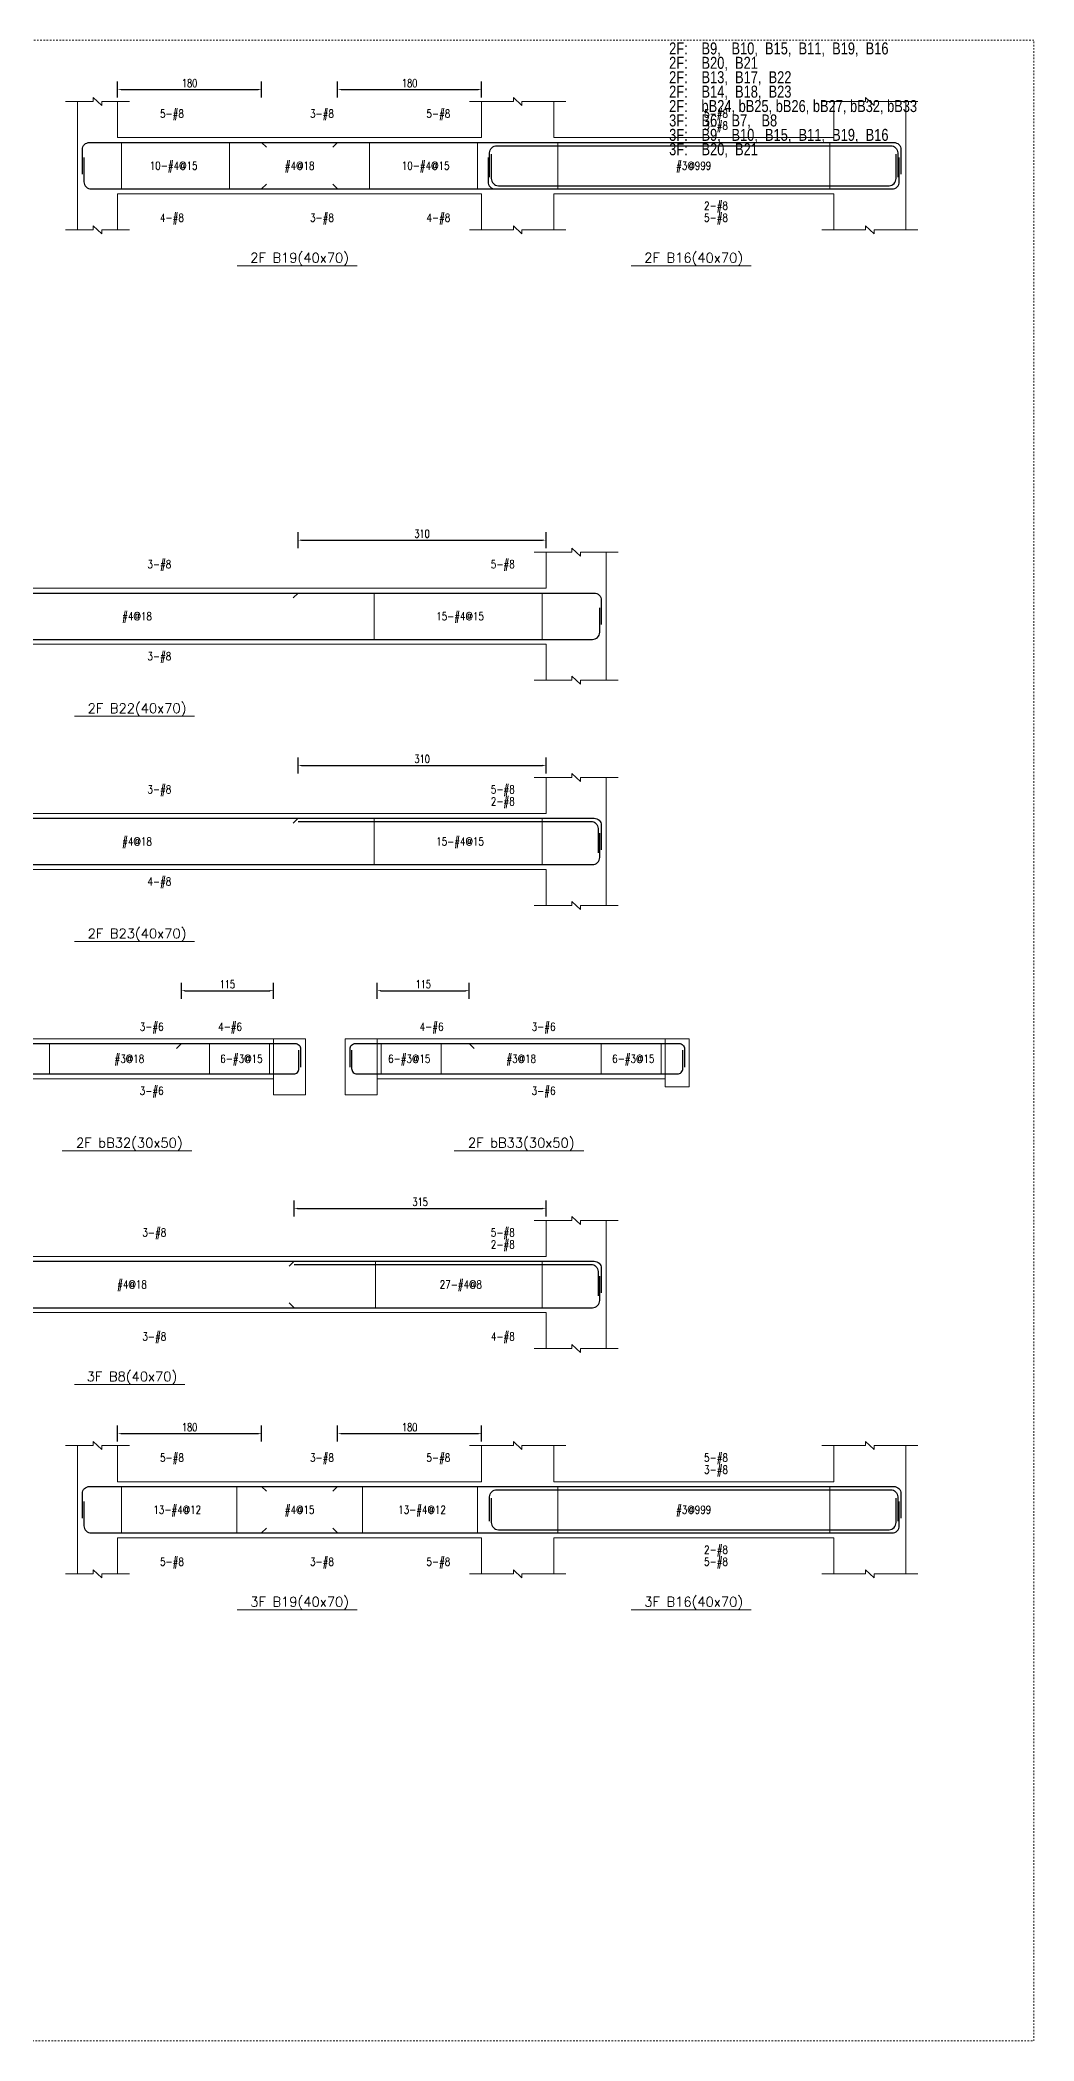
# Model space of a CAD drawing. Header units: millimetres. Extents: x 50 to 17750, y -6050 to -1000.
# Drawn here: x 5858 to 7100, y -3500 to -1000 of the extents above; entities that cross this region are included whole.
import ezdxf
from ezdxf.enums import TextEntityAlignment as Align

# ---------------------------------------------------------------- set-up
doc = ezdxf.new("R2010")
doc.units = ezdxf.units.MM
doc.linetypes.add('DOT', pattern=[4, 2, -2])
for name, color, linetype in [('主筋文字', 3, 'Continuous'), ('主筋文字引線', 3, 'Continuous'), ('主筋線', 1, 'Continuous'), ('剪力筋文字', 3, 'Continuous'), ('剪力筋文字引線', 3, 'Continuous'), ('剪力筋線', 3, 'Continuous'), ('圖框', 132, 'DOT'), ('尺寸標註-字串', 4, 'Continuous'), ('摘要資訊', 1, 'Continuous'), ('梁柱截斷記號', 3, 'Continuous'), ('梁跨名稱', 3, 'Continuous'), ('梁跨名稱底線', 3, 'Continuous'), ('邊界線', 3, 'Continuous'), ('邊界線-梁支撐外線', 3, 'Continuous')]:
    doc.layers.add(name, color=color, linetype=linetype)
doc.styles.add('note', font='romans', dxfattribs={"width": 0.75, "height": 10})
doc.styles.add('OAP_ROMANS', font='OAP_ROMANS.shx', dxfattribs={"height": 0.2, "bigfont": 'chineset.shx'})
doc.styles.add('romanc', font='romanc.shx', dxfattribs={"height": 0.2, "bigfont": 'chineset.shx'})
doc.styles.add('romans', font='romans.shx', dxfattribs={"height": 0.2, "bigfont": 'chineset.shx'})
doc.dimstyles.new('BeamRebarDim', dxfattribs={"dimtxt": 12, "dimasz": 4.5, "dimexe": 10, "dimexo": 1, "dimgap": 3, "dimtad": 1, "dimdec": 0, "dimdsep": 46, "dimtxsty": 'note', "dimcen": 2.5, "dimclrd": 256, "dimclre": 256, "dimclrt": 256, "dimadec": 0, "dimazin": 0, "dimtfac": 1, "dimtmove": 0, "dimatfit": 3, "dimfxl": 1, "dimtolj": 1, "dimarcsym": 0})

# ---------------------------------------------------------------- blocks, each defined once
blk = doc.blocks.new('*D29')
at = {"layer": 'Defpoints', "color": 0}
for p in [(5954.7, -1073), (6134.7, -1062), (6134.7, -1073)]:
    blk.add_point(p, dxfattribs=at)
at = {"layer": '尺寸標註-字串', "lineweight": -2}
for p, q in [((5954.7, -1072), (5954.7, -1052)), ((5959.2, -1062), (6130.2, -1062)), ((6134.7, -1072), (6134.7, -1052))]:
    blk.add_line(p, q, dxfattribs=at)
at = {"layer": '尺寸標註-字串'}
for points in [[(5959.2, -1061.2), (5959.2, -1062.7), (5954.7, -1062)], [(6130.2, -1062.7), (6130.2, -1061.2), (6134.7, -1062)]]:
    blk.add_solid(points, dxfattribs=at)
at = {"layer": '尺寸標註-字串', "insert": (6044.7, -1053.9), "char_height": 10, "attachment_point": 5, "style": 'note'}
blk.add_mtext('\\A1;180', dxfattribs=at)
blk = doc.blocks.new('*D30')
at = {"layer": 'Defpoints', "color": 0}
for p in [(6229.7, -1073), (6409.7, -1062), (6409.7, -1073)]:
    blk.add_point(p, dxfattribs=at)
at = {"layer": '尺寸標註-字串', "lineweight": -2}
for p, q in [((6229.7, -1072), (6229.7, -1052)), ((6234.2, -1062), (6405.2, -1062)), ((6409.7, -1072), (6409.7, -1052))]:
    blk.add_line(p, q, dxfattribs=at)
at = {"layer": '尺寸標註-字串'}
for points in [[(6234.2, -1061.2), (6234.2, -1062.7), (6229.7, -1062)], [(6405.2, -1062.7), (6405.2, -1061.2), (6409.7, -1062)]]:
    blk.add_solid(points, dxfattribs=at)
at = {"layer": '尺寸標註-字串', "insert": (6319.7, -1053.9), "char_height": 10, "attachment_point": 5, "style": 'note'}
blk.add_mtext('\\A1;180', dxfattribs=at)
blk = doc.blocks.new('*D39')
at = {"layer": 'Defpoints', "color": 0}
for p in [(6490.2, -1624.9), (6180.2, -1635.9), (6490.2, -1635.9)]:
    blk.add_point(p, dxfattribs=at)
at = {"layer": '尺寸標註-字串', "lineweight": -2}
for p, q in [((6180.2, -1634.9), (6180.2, -1614.9)), ((6184.7, -1624.9), (6485.7, -1624.9)), ((6490.2, -1634.9), (6490.2, -1614.9))]:
    blk.add_line(p, q, dxfattribs=at)
at = {"layer": '尺寸標註-字串'}
for points in [[(6184.7, -1624.1), (6184.7, -1625.6), (6180.2, -1624.9)], [(6485.7, -1625.6), (6485.7, -1624.1), (6490.2, -1624.9)]]:
    blk.add_solid(points, dxfattribs=at)
at = {"layer": '尺寸標註-字串', "insert": (6335.2, -1616.8), "char_height": 10, "attachment_point": 5, "style": 'note'}
blk.add_mtext('\\A1;310', dxfattribs=at)
blk = doc.blocks.new('*D46')
at = {"layer": 'Defpoints', "color": 0}
for p in [(6180.234375, -1917.328125), (6490.234375, -1906.328125), (6490.234375, -1917.328125)]:
    blk.add_point(p, dxfattribs=at)
at = {"layer": '尺寸標註-字串', "lineweight": -2}
for p, q in [((6180.234375, -1916.328125), (6180.234375, -1896.328125)), ((6490.234375, -1916.328125), (6490.234375, -1896.328125)), ((6184.734375, -1906.328125), (6485.734375, -1906.328125))]:
    blk.add_line(p, q, dxfattribs=at)
at = {"layer": '尺寸標註-字串'}
for points in [[(6184.734375, -1905.578125), (6184.734375, -1907.078125), (6180.234375, -1906.328125)], [(6485.734375, -1907.078125), (6485.734375, -1905.578125), (6490.234375, -1906.328125)]]:
    blk.add_solid(points, dxfattribs=at)
at = {"layer": '尺寸標註-字串', "insert": (6335.234375, -1898.283125), "char_height": 10, "attachment_point": 5, "style": 'note'}
blk.add_mtext('\\A1;310', dxfattribs=at)
blk = doc.blocks.new('*D48')
at = {"layer": 'Defpoints', "color": 0}
for p in [(6034.4, -2198.8), (6149.4, -2187.8), (6149.4, -2198.8)]:
    blk.add_point(p, dxfattribs=at)
at = {"layer": '尺寸標註-字串', "lineweight": -2}
for p, q in [((6034.4, -2197.8), (6034.4, -2177.8)), ((6038.9, -2187.8), (6144.9, -2187.8)), ((6149.4, -2197.8), (6149.4, -2177.8))]:
    blk.add_line(p, q, dxfattribs=at)
at = {"layer": '尺寸標註-字串'}
for points in [[(6038.9, -2187), (6038.9, -2188.5), (6034.4, -2187.8)], [(6144.9, -2188.5), (6144.9, -2187), (6149.4, -2187.8)]]:
    blk.add_solid(points, dxfattribs=at)
at = {"layer": '尺寸標註-字串', "insert": (6091.9, -2179.7), "char_height": 10, "attachment_point": 5, "style": 'note'}
blk.add_mtext('\\A1;115', dxfattribs=at)
blk = doc.blocks.new('*D49')
at = {"layer": 'Defpoints', "color": 0}
for p in [(6279.2, -2198.8), (6394.2, -2187.8), (6394.2, -2198.8)]:
    blk.add_point(p, dxfattribs=at)
at = {"layer": '尺寸標註-字串', "lineweight": -2}
for p, q in [((6279.2, -2197.8), (6279.2, -2177.8)), ((6283.7, -2187.8), (6389.7, -2187.8)), ((6394.2, -2197.8), (6394.2, -2177.8))]:
    blk.add_line(p, q, dxfattribs=at)
at = {"layer": '尺寸標註-字串'}
for points in [[(6283.7, -2187), (6283.7, -2188.5), (6279.2, -2187.8)], [(6389.7, -2188.5), (6389.7, -2187), (6394.2, -2187.8)]]:
    blk.add_solid(points, dxfattribs=at)
at = {"layer": '尺寸標註-字串', "insert": (6336.7, -2179.7), "char_height": 10, "attachment_point": 5, "style": 'note'}
blk.add_mtext('\\A1;115', dxfattribs=at)
blk = doc.blocks.new('*D55')
at = {"layer": 'Defpoints', "color": 0}
for p in [(6175.234375, -2470.765625), (6490.234375, -2459.765625), (6490.234375, -2470.765625)]:
    blk.add_point(p, dxfattribs=at)
at = {"layer": '尺寸標註-字串', "lineweight": -2}
for p, q in [((6175.234375, -2469.765625), (6175.234375, -2449.765625)), ((6490.234375, -2469.765625), (6490.234375, -2449.765625)), ((6179.734375, -2459.765625), (6485.734375, -2459.765625))]:
    blk.add_line(p, q, dxfattribs=at)
at = {"layer": '尺寸標註-字串'}
for points in [[(6179.734375, -2459.015625), (6179.734375, -2460.515625), (6175.234375, -2459.765625)], [(6485.734375, -2460.515625), (6485.734375, -2459.015625), (6490.234375, -2459.765625)]]:
    blk.add_solid(points, dxfattribs=at)
at = {"layer": '尺寸標註-字串', "insert": (6332.734375, -2451.720625), "char_height": 10, "attachment_point": 5, "style": 'note'}
blk.add_mtext('\\A1;315', dxfattribs=at)
blk = doc.blocks.new('*D61')
at = {"layer": 'Defpoints', "color": 0}
for p in [(6134.7, -2741.2), (5954.7, -2752.2), (6134.7, -2752.2)]:
    blk.add_point(p, dxfattribs=at)
at = {"layer": '尺寸標註-字串', "lineweight": -2}
for p, q in [((5954.7, -2751.2), (5954.7, -2731.2)), ((5959.2, -2741.2), (6130.2, -2741.2)), ((6134.7, -2751.2), (6134.7, -2731.2))]:
    blk.add_line(p, q, dxfattribs=at)
at = {"layer": '尺寸標註-字串'}
for points in [[(5959.2, -2740.5), (5959.2, -2742), (5954.7, -2741.2)], [(6130.2, -2742), (6130.2, -2740.5), (6134.7, -2741.2)]]:
    blk.add_solid(points, dxfattribs=at)
at = {"layer": '尺寸標註-字串', "insert": (6044.7, -2733.2), "char_height": 10, "attachment_point": 5, "style": 'note'}
blk.add_mtext('\\A1;180', dxfattribs=at)
blk = doc.blocks.new('*D62')
at = {"layer": 'Defpoints', "color": 0}
for p in [(6409.7, -2741.2), (6229.7, -2752.2), (6409.7, -2752.2)]:
    blk.add_point(p, dxfattribs=at)
at = {"layer": '尺寸標註-字串', "lineweight": -2}
for p, q in [((6229.7, -2751.2), (6229.7, -2731.2)), ((6234.2, -2741.2), (6405.2, -2741.2)), ((6409.7, -2751.2), (6409.7, -2731.2))]:
    blk.add_line(p, q, dxfattribs=at)
at = {"layer": '尺寸標註-字串'}
for points in [[(6234.2, -2740.5), (6234.2, -2742), (6229.7, -2741.2)], [(6405.2, -2742), (6405.2, -2740.5), (6409.7, -2741.2)]]:
    blk.add_solid(points, dxfattribs=at)
at = {"layer": '尺寸標註-字串', "insert": (6319.7, -2733.2), "char_height": 10, "attachment_point": 5, "style": 'note'}
blk.add_mtext('\\A1;180', dxfattribs=at)

msp = doc.modelspace()

# ---------------------------------------------------------------- linework, layer by layer
at = {"layer": '主筋文字引線', "lineweight": 5}
for points in [[(5994.7, -1128, 0, 1.5, 0), (5994.7, -1123.5, 0, 0, 0), (5994.7, -1092, 0, 0, 0), (6004.7, -1092, 0, 0, 0)], [(6182.2, -1128, 0, 1.5, 0), (6182.2, -1123.5, 0, 0, 0), (6182.2, -1092, 0, 0, 0), (6192.2, -1092, 0, 0, 0)], [(6324.7, -1128, 0, 1.5, 0), (6324.7, -1123.5, 0, 0, 0), (6324.7, -1092, 0, 0, 0), (6337.7, -1092, 0, 0, 0)], [(6674.7, -1128, 0, 1.5, 0), (6674.7, -1123.5, 0, 0, 0), (6674.7, -1092, 0, 0, 0), (6684.7, -1092, 0, 0, 0)], [(6674.7, -1132, 0, 1.5, 0), (6674.7, -1127.5, 0, 0, 0), (6674.7, -1107, 0, 0, 0), (6684.7, -1107, 0, 0, 0)], [(5994.7, -1186, 0, 1.5, 0), (5994.7, -1190.5, 0, 0, 0), (5994.7, -1222, 0, 0, 0), (6004.7, -1222, 0, 0, 0)], [(6182.2, -1186, 0, 1.5, 0), (6182.2, -1190.5, 0, 0, 0), (6182.2, -1222, 0, 0, 0), (6192.2, -1222, 0, 0, 0)], [(6324.7, -1186, 0, 1.5, 0), (6324.7, -1190.5, 0, 0, 0), (6324.7, -1222, 0, 0, 0), (6337.7, -1222, 0, 0, 0)], [(6674.7, -1182, 0, 1.5, 0), (6674.7, -1186.5, 0, 0, 0), (6674.7, -1207, 0, 0, 0), (6684.7, -1207, 0, 0, 0)], [(6674.7, -1186, 0, 1.5, 0), (6674.7, -1190.5, 0, 0, 0), (6674.7, -1222, 0, 0, 0), (6684.7, -1222, 0, 0, 0)], [(5979, -1690.9, 0, 1.5, 0), (5979, -1686.4, 0, 0, 0), (5979, -1654.9, 0, 0, 0), (5989, -1654.9, 0, 0, 0)], [(6405.2, -1690.9, 0, 1.5, 0), (6405.2, -1686.4, 0, 0, 0), (6405.2, -1654.9, 0, 0, 0), (6418.2, -1654.9, 0, 0, 0)], [(5979, -1748.9, 0, 1.5, 0), (5979, -1753.4, 0, 0, 0), (5979, -1769.9, 0, 0, 0), (5989, -1769.9, 0, 0, 0)], [(5979, -1972.3, 0, 1.5, 0), (5979, -1967.8, 0, 0, 0), (5979, -1936.3, 0, 0, 0), (5989, -1936.3, 0, 0, 0)], [(6405.2, -1972.3, 0, 1.5, 0), (6405.2, -1967.8, 0, 0, 0), (6405.2, -1936.3, 0, 0, 0), (6418.2, -1936.3, 0, 0, 0)], [(6405.2, -1976.3, 0, 1.5, 0), (6405.2, -1971.8, 0, 0, 0), (6405.2, -1951.3, 0, 0, 0), (6418.2, -1951.3, 0, 0, 0)], [(5979, -2030.3, 0, 1.5, 0), (5979, -2034.8, 0, 0, 0), (5979, -2051.3, 0, 0, 0), (5989, -2051.3, 0, 0, 0)], [(5969.4, -2253.8, 0, 1.5, 0), (5969.4, -2249.3, 0, 0, 0), (5969.4, -2232.8, 0, 0, 0), (5979.4, -2232.8, 0, 0, 0)], [(6064.4, -2253.8, 0, 1.5, 0), (6064.4, -2249.3, 0, 0, 0), (6064.4, -2232.8, 0, 0, 0), (6077.4, -2232.8, 0, 0, 0)], [(6319.2, -2253.8, 0, 1.5, 0), (6319.2, -2249.3, 0, 0, 0), (6319.2, -2232.8, 0, 0, 0), (6329.2, -2232.8, 0, 0, 0)], [(6459.2, -2253.8, 0, 1.5, 0), (6459.2, -2249.3, 0, 0, 0), (6459.2, -2232.8, 0, 0, 0), (6469.2, -2232.8, 0, 0, 0)], [(5969.4, -2291.8, 0, 1.5, 0), (5969.4, -2296.3, 0, 0, 0), (5969.4, -2312.8, 0, 0, 0), (5979.4, -2312.8, 0, 0, 0)], [(6459.2, -2291.8, 0, 1.5, 0), (6459.2, -2296.3, 0, 0, 0), (6459.2, -2312.8, 0, 0, 0), (6469.2, -2312.8, 0, 0, 0)], [(5972.7, -2525.8, 0, 1.5, 0), (5972.7, -2521.3, 0, 0, 0), (5972.7, -2489.8, 0, 0, 0), (5982.7, -2489.8, 0, 0, 0)], [(6405.2, -2525.8, 0, 1.5, 0), (6405.2, -2521.3, 0, 0, 0), (6405.2, -2489.8, 0, 0, 0), (6418.2, -2489.8, 0, 0, 0)], [(6405.2, -2529.8, 0, 1.5, 0), (6405.2, -2525.3, 0, 0, 0), (6405.2, -2504.8, 0, 0, 0), (6418.2, -2504.8, 0, 0, 0)], [(5972.7, -2583.8, 0, 1.5, 0), (5972.7, -2588.3, 0, 0, 0), (5972.7, -2619.8, 0, 0, 0), (5982.7, -2619.8, 0, 0, 0)], [(6405.2, -2583.8, 0, 1.5, 0), (6405.2, -2588.3, 0, 0, 0), (6405.2, -2619.8, 0, 0, 0), (6418.2, -2619.8, 0, 0, 0)], [(5994.7, -2807.2, 0, 1.5, 0), (5994.7, -2802.7, 0, 0, 0), (5994.7, -2771.2, 0, 0, 0), (6004.7, -2771.2, 0, 0, 0)], [(6182.2, -2807.2, 0, 1.5, 0), (6182.2, -2802.7, 0, 0, 0), (6182.2, -2771.2, 0, 0, 0), (6192.2, -2771.2, 0, 0, 0)], [(6324.7, -2807.2, 0, 1.5, 0), (6324.7, -2802.7, 0, 0, 0), (6324.7, -2771.2, 0, 0, 0), (6337.7, -2771.2, 0, 0, 0)], [(6674.7, -2807.2, 0, 1.5, 0), (6674.7, -2802.7, 0, 0, 0), (6674.7, -2771.2, 0, 0, 0), (6684.7, -2771.2, 0, 0, 0)], [(6674.7, -2811.2, 0, 1.5, 0), (6674.7, -2806.7, 0, 0, 0), (6674.7, -2786.2, 0, 0, 0), (6684.7, -2786.2, 0, 0, 0)], [(5994.7, -2865.2, 0, 1.5, 0), (5994.7, -2869.7, 0, 0, 0), (5994.7, -2901.2, 0, 0, 0), (6004.7, -2901.2, 0, 0, 0)], [(6182.2, -2865.2, 0, 1.5, 0), (6182.2, -2869.7, 0, 0, 0), (6182.2, -2901.2, 0, 0, 0), (6192.2, -2901.2, 0, 0, 0)], [(6324.7, -2865.2, 0, 1.5, 0), (6324.7, -2869.7, 0, 0, 0), (6324.7, -2901.2, 0, 0, 0), (6337.7, -2901.2, 0, 0, 0)], [(6674.7, -2861.2, 0, 1.5, 0), (6674.7, -2865.7, 0, 0, 0), (6674.7, -2886.2, 0, 0, 0), (6684.7, -2886.2, 0, 0, 0)], [(6674.7, -2865.2, 0, 1.5, 0), (6674.7, -2869.7, 0, 0, 0), (6674.7, -2901.2, 0, 0, 0), (6684.7, -2901.2, 0, 0, 0)]]:
    msp.add_lwpolyline(points, format="xyseb", dxfattribs=at)
at = {"layer": '主筋線', "lineweight": 30}
for points in [[(5910.7, -1167.4), (5910.7, -1136.9, -0.414214), (5919.6, -1128), (5954.7, -1128)], [(5912.7, -1146.6), (5912.7, -1177.1, 0.414214), (5921.6, -1186), (5954.7, -1186)], [(6417.7, -1146.6), (6417.7, -1177.1, 0.414214), (6426.6, -1186), (6499.7, -1186)], [(6419.7, -1171.4), (6419.7, -1140.9, -0.414214), (6428.6, -1132), (6499.7, -1132)], [(6421.7, -1142.6), (6421.7, -1173.1, 0.414214), (6430.6, -1182), (6499.7, -1182)], [(6849.7, -1128), (6924.8, -1128, -0.414214), (6933.7, -1136.9), (6933.7, -1167.4)], [(6849.7, -1132), (6920.8, -1132, -0.414214), (6929.7, -1140.9), (6929.7, -1171.4)], [(6849.7, -1182), (6918.8, -1182, 0.414214), (6927.7, -1173.1), (6927.7, -1142.6)], [(6849.7, -1186), (6922.8, -1186, 0.414214), (6931.7, -1177.1), (6931.7, -1146.6)], [(6490.2, -1690.9), (6550.3, -1690.9, -0.414214), (6559.2, -1699.8), (6559.2, -1730.3)], [(6490.2, -1748.9), (6548.3, -1748.9, 0.414214), (6557.2, -1740), (6557.2, -1709.5)], [(6490.2, -1972.3), (6550.3, -1972.3, -0.414214), (6559.2, -1981.2), (6559.2, -2011.7)], [(6490.2, -1976.3), (6546.3, -1976.3, -0.414214), (6555.2, -1985.2), (6555.2, -2015.7)], [(6490.2, -2030.3), (6548.3, -2030.3, 0.414214), (6557.2, -2021.4), (6557.2, -1991)], [(6149.4, -2253.8), (6176.7, -2253.8, -0.414214), (6183.4, -2260.5), (6183.4, -2283.4)], [(6149.4, -2291.8), (6174.7, -2291.8, 0.414214), (6181.4, -2285.1), (6181.4, -2262.2)], [(6245.2, -2283.4), (6245.2, -2260.5, -0.414214), (6251.9, -2253.8), (6279.2, -2253.8)], [(6247.2, -2262.2), (6247.2, -2285.1, 0.414214), (6253.9, -2291.8), (6279.2, -2291.8)], [(6639.2, -2253.8), (6656.5, -2253.8, -0.414214), (6663.2, -2260.5), (6663.2, -2283.4)], [(6639.2, -2291.8), (6654.5, -2291.8, 0.414214), (6661.2, -2285.1), (6661.2, -2262.2)], [(6490.2, -2525.8), (6550.3, -2525.8, -0.414214), (6559.2, -2534.7), (6559.2, -2565.1)], [(6490.2, -2529.8), (6546.3, -2529.8, -0.414214), (6555.2, -2538.7), (6555.2, -2569.1)], [(6490.2, -2583.8), (6548.3, -2583.8, 0.414214), (6557.2, -2574.9), (6557.2, -2544.4)], [(5910.7, -2846.6), (5910.7, -2816.1, -0.414214), (5919.6, -2807.2), (5954.7, -2807.2)], [(6419.7, -2850.6), (6419.7, -2820.1, -0.414214), (6428.6, -2811.2), (6499.7, -2811.2)], [(6421.7, -2821.8), (6421.7, -2852.3, 0.414214), (6430.6, -2861.2), (6499.7, -2861.2)], [(6849.7, -2807.2), (6924.8, -2807.2, -0.414214), (6933.7, -2816.1), (6933.7, -2846.6)], [(6849.7, -2811.2), (6920.8, -2811.2, -0.414214), (6929.7, -2820.1), (6929.7, -2850.6)], [(6849.7, -2861.2), (6918.8, -2861.2, 0.414214), (6927.7, -2852.3), (6927.7, -2821.8)], [(5912.7, -2825.8), (5912.7, -2856.3, 0.414214), (5921.6, -2865.2), (5954.7, -2865.2)], [(6849.7, -2865.2), (6922.8, -2865.2, 0.414214), (6931.7, -2856.3), (6931.7, -2825.8)]]:
    msp.add_lwpolyline(points, format="xyb", dxfattribs=at)
for points in [[(5954.7, -1128), (6134.7, -1128)], [(6134.7, -1128), (6229.7, -1128)], [(6134.7, -1128), (6140.7, -1134)], [(6229.7, -1128), (6223.7, -1134)], [(6229.7, -1128), (6409.7, -1128)], [(6409.7, -1128), (6499.7, -1128)], [(6409.7, -1128), (6499.7, -1128)], [(6499.7, -1128), (6849.7, -1128)], [(6499.7, -1132), (6849.7, -1132)], [(5954.7, -1186), (6134.7, -1186)], [(6134.7, -1186), (6140.7, -1180)], [(6134.7, -1186), (6229.7, -1186)], [(6229.7, -1186), (6223.7, -1180)], [(6229.7, -1186), (6409.7, -1186)], [(6409.7, -1186), (6499.7, -1186)], [(6409.7, -1186), (6499.7, -1186)], [(6499.7, -1182), (6849.7, -1182)], [(6499.7, -1186), (6849.7, -1186)], [(5777.7, -1690.9), (6180.2, -1690.9)], [(6180.2, -1690.9), (6174.2, -1696.9)], [(6180.2, -1690.9), (6490.2, -1690.9)], [(5467.7, -1748.9), (6490.2, -1748.9)], [(5777.7, -1972.3), (6180.2, -1972.3)], [(6180.2, -1972.3), (6174.2, -1978.3)], [(6180.2, -1972.3), (6490.2, -1972.3)], [(6180.2, -1976.3), (6490.2, -1976.3)], [(5667.7, -2030.3), (6490.2, -2030.3)], [(5789.4, -2253.8), (6034.4, -2253.8)], [(6034.4, -2253.8), (6028.4, -2259.8)], [(6034.4, -2253.8), (6149.4, -2253.8)], [(6279.2, -2253.8), (6394.2, -2253.8)], [(6394.2, -2253.8), (6639.2, -2253.8)], [(6394.2, -2253.8), (6400.2, -2259.8)], [(5789.4, -2291.8), (6149.4, -2291.8)], [(6279.2, -2291.8), (6639.2, -2291.8)], [(5770.2, -2525.8), (6175.2, -2525.8)], [(6175.2, -2525.8), (6169.2, -2531.8)], [(6175.2, -2525.8), (6490.2, -2525.8)], [(6175.2, -2529.8), (6490.2, -2529.8)], [(5770.2, -2583.8), (6175.2, -2583.8)], [(6175.2, -2583.8), (6169.2, -2577.8)], [(6175.2, -2583.8), (6490.2, -2583.8)], [(5954.7, -2807.2), (6134.7, -2807.2)], [(6134.7, -2807.2), (6229.7, -2807.2)], [(6134.7, -2807.2), (6140.7, -2813.2)], [(6229.7, -2807.2), (6223.7, -2813.2)], [(6229.7, -2807.2), (6409.7, -2807.2)], [(6409.7, -2807.2), (6499.7, -2807.2)], [(6409.7, -2807.2), (6499.7, -2807.2)], [(6499.7, -2807.2), (6849.7, -2807.2)], [(6499.7, -2811.2), (6849.7, -2811.2)], [(5954.7, -2865.2), (6134.7, -2865.2)], [(6134.7, -2865.2), (6140.7, -2859.2)], [(6134.7, -2865.2), (6229.7, -2865.2)], [(6229.7, -2865.2), (6223.7, -2859.2)], [(6229.7, -2865.2), (6409.7, -2865.2)], [(6409.7, -2865.2), (6499.7, -2865.2)], [(6409.7, -2865.2), (6499.7, -2865.2)], [(6499.7, -2861.2), (6849.7, -2861.2)], [(6499.7, -2865.2), (6849.7, -2865.2)]]:
    msp.add_lwpolyline(points, dxfattribs=at)
at = {"layer": '剪力筋文字引線', "lineweight": 5}
for points in [[(5959.7, -1157, 0, 1.5, 0), (5964.2, -1157, 0, 0, 0), (5988.7, -1157, 0, 0, 0)], [(6094.7, -1157, 0, 1.5, 0), (6090.2, -1157, 0, 0, 0), (6060.7, -1157, 0, 0, 0)], [(6094.7, -1157, 0, 1.5, 0), (6099.2, -1157, 0, 0, 0), (6158.2, -1157, 0, 0, 0)], [(6269.7, -1157, 0, 1.5, 0), (6265.2, -1157, 0, 0, 0), (6206.2, -1157, 0, 0, 0)], [(6269.7, -1157, 0, 1.5, 0), (6274.2, -1157, 0, 0, 0), (6303.7, -1157, 0, 0, 0)], [(6404.7, -1157, 0, 1.5, 0), (6400.2, -1157, 0, 0, 0), (6375.7, -1157, 0, 0, 0)], [(6504.7, -1157, 0, 1.5, 0), (6509.2, -1157, 0, 0, 0), (6646.7, -1157, 0, 0, 0)], [(6844.7, -1157, 0, 1.5, 0), (6840.2, -1157, 0, 0, 0), (6702.7, -1157, 0, 0, 0)], [(5682.7, -1719.9, 0, 1.5, 0), (5687.2, -1719.9, 0, 0, 0), (5955, -1719.9, 0, 0, 0)], [(6275.2, -1719.9, 0, 1.5, 0), (6270.7, -1719.9, 0, 0, 0), (6003, -1719.9, 0, 0, 0)], [(6275.2, -1719.9, 0, 1.5, 0), (6279.7, -1719.9, 0, 0, 0), (6346.7, -1719.9, 0, 0, 0)], [(6485.2, -1719.9, 0, 1.5, 0), (6480.7, -1719.9, 0, 0, 0), (6418.7, -1719.9, 0, 0, 0)], [(5682.7, -2001.3, 0, 1.5, 0), (5687.2, -2001.3, 0, 0, 0), (5955, -2001.3, 0, 0, 0)], [(6275.2, -2001.3, 0, 1.5, 0), (6270.7, -2001.3, 0, 0, 0), (6003, -2001.3, 0, 0, 0)], [(6275.2, -2001.3, 0, 1.5, 0), (6279.7, -2001.3, 0, 0, 0), (6346.7, -2001.3, 0, 0, 0)], [(6485.2, -2001.3, 0, 1.5, 0), (6480.7, -2001.3, 0, 0, 0), (6418.7, -2001.3, 0, 0, 0)], [(5869.4, -2272.8, 0, 1.5, 0), (5864.9, -2272.8, 0, 0, 0), (5861.4, -2272.8, 0, 0, 0)], [(5869.4, -2272.8, 0, 1.5, 0), (5873.9, -2272.8, 0, 0, 0), (5945.4, -2272.8, 0, 0, 0)], [(6069.4, -2272.8, 0, 1.5, 0), (6064.9, -2272.8, 0, 0, 0), (5993.4, -2272.8, 0, 0, 0)], [(6069.4, -2272.8, 0, 1.5, 0), (6073.9, -2272.8, 0, 0, 0), (6077.4, -2272.8, 0, 0, 0)], [(6144.4, -2272.8, 0, 1.5, 0), (6139.9, -2272.8, 0, 0, 0), (6141.4, -2272.8, 0, 0, 0)], [(6284.2, -2272.8, 0, 1.5, 0), (6288.7, -2272.8, 0, 0, 0), (6287.2, -2272.8, 0, 0, 0)], [(6359.2, -2272.8, 0, 1.5, 0), (6354.7, -2272.8, 0, 0, 0), (6351.2, -2272.8, 0, 0, 0)], [(6359.2, -2272.8, 0, 1.5, 0), (6363.7, -2272.8, 0, 0, 0), (6435.2, -2272.8, 0, 0, 0)], [(6559.2, -2272.8, 0, 1.5, 0), (6554.7, -2272.8, 0, 0, 0), (6483.2, -2272.8, 0, 0, 0)], [(6559.2, -2272.8, 0, 1.5, 0), (6563.7, -2272.8, 0, 0, 0), (6567.2, -2272.8, 0, 0, 0)], [(6634.2, -2272.8, 0, 1.5, 0), (6629.7, -2272.8, 0, 0, 0), (6631.2, -2272.8, 0, 0, 0)], [(5668.2, -2554.8, 0, 1.5, 0), (5672.7, -2554.8, 0, 0, 0), (5948.7, -2554.8, 0, 0, 0)], [(6277.2, -2554.8, 0, 1.5, 0), (6272.7, -2554.8, 0, 0, 0), (5996.7, -2554.8, 0, 0, 0)], [(6277.2, -2554.8, 0, 1.5, 0), (6281.7, -2554.8, 0, 0, 0), (6351.7, -2554.8, 0, 0, 0)], [(6485.2, -2554.8, 0, 1.5, 0), (6480.7, -2554.8, 0, 0, 0), (6415.7, -2554.8, 0, 0, 0)], [(5959.7, -2836.2, 0, 1.5, 0), (5964.2, -2836.2, 0, 0, 0), (5993.2, -2836.2, 0, 0, 0)], [(6103.7, -2836.2, 0, 1.5, 0), (6099.2, -2836.2, 0, 0, 0), (6065.2, -2836.2, 0, 0, 0)], [(6103.7, -2836.2, 0, 1.5, 0), (6108.2, -2836.2, 0, 0, 0), (6158.2, -2836.2, 0, 0, 0)], [(6260.7, -2836.2, 0, 1.5, 0), (6256.2, -2836.2, 0, 0, 0), (6206.2, -2836.2, 0, 0, 0)], [(6260.7, -2836.2, 0, 1.5, 0), (6265.2, -2836.2, 0, 0, 0), (6299.2, -2836.2, 0, 0, 0)], [(6404.7, -2836.2, 0, 1.5, 0), (6400.2, -2836.2, 0, 0, 0), (6371.2, -2836.2, 0, 0, 0)], [(6504.7, -2836.2, 0, 1.5, 0), (6509.2, -2836.2, 0, 0, 0), (6646.7, -2836.2, 0, 0, 0)], [(6844.7, -2836.2, 0, 1.5, 0), (6840.2, -2836.2, 0, 0, 0), (6702.7, -2836.2, 0, 0, 0)]]:
    msp.add_lwpolyline(points, format="xyseb", dxfattribs=at)
at = {"layer": '剪力筋線', "lineweight": 5}
for points in [[(5959.7, -1127.8), (5959.7, -1186.2)], [(6094.7, -1127.8), (6094.7, -1186.2)], [(6269.7, -1127.8), (6269.7, -1186.2)], [(6404.7, -1127.8), (6404.7, -1186.2)], [(6504.7, -1127.8), (6504.7, -1186.2)], [(6844.7, -1127.8), (6844.7, -1186.2)], [(6275.2, -1690.7), (6275.2, -1749.1)], [(6485.2, -1690.7), (6485.2, -1749.1)], [(6275.2, -1972.1), (6275.2, -2030.5)], [(6485.2, -1972.1), (6485.2, -2030.5)], [(5869.4, -2253.6), (5869.4, -2292)], [(6069.4, -2253.6), (6069.4, -2292)], [(6144.4, -2253.6), (6144.4, -2292)], [(6284.2, -2253.6), (6284.2, -2292)], [(6359.2, -2253.6), (6359.2, -2292)], [(6559.2, -2253.6), (6559.2, -2292)], [(6634.2, -2253.6), (6634.2, -2292)], [(6277.2, -2525.6), (6277.2, -2583.9)], [(6485.2, -2525.6), (6485.2, -2583.9)], [(5959.7, -2807), (5959.7, -2865.4)], [(6103.7, -2807), (6103.7, -2865.4)], [(6260.7, -2807), (6260.7, -2865.4)], [(6404.7, -2807), (6404.7, -2865.4)], [(6504.7, -2807), (6504.7, -2865.4)], [(6844.7, -2807), (6844.7, -2865.4)]]:
    msp.add_lwpolyline(points, dxfattribs=at)
at = {"layer": '圖框', "lineweight": 5}
msp.add_lwpolyline([(3600, -3500), (7100, -3500), (7100, -1000), (3600, -1000), (3600, -3500)], dxfattribs=at)
at = {"layer": '梁柱截斷記號', "lineweight": 5}
for points in [[(5889.7, -1077), (5924.3, -1077), (5924.3, -1072), (5935.1, -1082), (5935.1, -1077), (5969.7, -1077)], [(6394.7, -1077), (6449.3, -1077), (6449.3, -1072), (6460.1, -1082), (6460.1, -1077), (6514.7, -1077)], [(6834.7, -1077), (6889.3, -1077), (6889.3, -1072), (6900.1, -1082), (6900.1, -1077), (6954.7, -1077)], [(5889.7, -1237), (5924.3, -1237), (5924.3, -1232), (5935.1, -1242), (5935.1, -1237), (5969.7, -1237)], [(6394.7, -1237), (6449.3, -1237), (6449.3, -1232), (6460.1, -1242), (6460.1, -1237), (6514.7, -1237)], [(6834.7, -1237), (6889.3, -1237), (6889.3, -1232), (6900.1, -1242), (6900.1, -1237), (6954.7, -1237)], [(6475.2, -1639.9), (6522.3, -1639.9), (6522.3, -1634.9), (6533.1, -1644.9), (6533.1, -1639.9), (6580.2, -1639.9)], [(6475.2, -1799.9), (6522.3, -1799.9), (6522.3, -1794.9), (6533.1, -1804.9), (6533.1, -1799.9), (6580.2, -1799.9)], [(6475.2, -1921.3), (6522.3, -1921.3), (6522.3, -1916.3), (6533.1, -1926.3), (6533.1, -1921.3), (6580.2, -1921.3)], [(6475.2, -2081.3), (6522.3, -2081.3), (6522.3, -2076.3), (6533.1, -2086.3), (6533.1, -2081.3), (6580.2, -2081.3)], [(6475.2, -2474.8), (6522.3, -2474.8), (6522.3, -2469.8), (6533.1, -2479.8), (6533.1, -2474.8), (6580.2, -2474.8)], [(6475.2, -2634.8), (6522.3, -2634.8), (6522.3, -2629.8), (6533.1, -2639.8), (6533.1, -2634.8), (6580.2, -2634.8)], [(5889.7, -2756.2), (5924.3, -2756.2), (5924.3, -2751.2), (5935.1, -2761.2), (5935.1, -2756.2), (5969.7, -2756.2)], [(6394.7, -2756.2), (6449.3, -2756.2), (6449.3, -2751.2), (6460.1, -2761.2), (6460.1, -2756.2), (6514.7, -2756.2)], [(6834.7, -2756.2), (6889.3, -2756.2), (6889.3, -2751.2), (6900.1, -2761.2), (6900.1, -2756.2), (6954.7, -2756.2)], [(5889.7, -2916.2), (5924.3, -2916.2), (5924.3, -2911.2), (5935.1, -2921.2), (5935.1, -2916.2), (5969.7, -2916.2)], [(6394.7, -2916.2), (6449.3, -2916.2), (6449.3, -2911.2), (6460.1, -2921.2), (6460.1, -2916.2), (6514.7, -2916.2)], [(6834.7, -2916.2), (6889.3, -2916.2), (6889.3, -2911.2), (6900.1, -2921.2), (6900.1, -2916.2), (6954.7, -2916.2)]]:
    msp.add_lwpolyline(points, dxfattribs=at)
at = {"layer": '梁跨名稱底線', "lineweight": 5}
for points in [[(6104.2, -1282), (6254.2, -1282)], [(6596.7, -1282), (6746.7, -1282)], [(5901, -1844.9), (6051, -1844.9)], [(5901, -2126.3), (6051, -2126.3)], [(5885.4, -2387.8), (6047.4, -2387.8)], [(6375.2, -2387.8), (6537.2, -2387.8)], [(5900.7, -2679.8), (6038.7, -2679.8)], [(6104.2, -2961.2), (6254.2, -2961.2)], [(6596.7, -2961.2), (6746.7, -2961.2)]]:
    msp.add_lwpolyline(points, dxfattribs=at)
at = {"layer": '邊界線', "lineweight": 5}
for points in [[(5904.7, -1122), (5904.7, -1077)], [(5954.7, -1077), (5954.7, -1122)], [(6409.7, -1122), (6409.7, -1077)], [(6499.7, -1122), (6499.7, -1077)], [(6849.7, -1122), (6849.7, -1077)], [(6939.7, -1122), (6939.7, -1077)], [(5904.7, -1192), (5904.7, -1122)], [(5954.7, -1122), (6409.7, -1122)], [(6499.7, -1122), (6849.7, -1122)], [(6939.7, -1192), (6939.7, -1122)], [(5904.7, -1237), (5904.7, -1192)], [(5954.7, -1237), (5954.7, -1192)], [(5954.7, -1192), (6409.7, -1192)], [(6409.7, -1237), (6409.7, -1192)], [(6499.7, -1237), (6499.7, -1192)], [(6499.7, -1192), (6849.7, -1192)], [(6849.7, -1237), (6849.7, -1192)], [(6939.7, -1237), (6939.7, -1192)], [(6490.2, -1684.9), (6490.2, -1639.9)], [(6565.2, -1684.9), (6565.2, -1639.9)], [(5467.7, -1684.9), (6490.2, -1684.9)], [(6565.2, -1754.9), (6565.2, -1684.9)], [(5467.7, -1754.9), (6490.2, -1754.9)], [(6490.2, -1799.9), (6490.2, -1754.9)], [(6565.2, -1799.9), (6565.2, -1754.9)], [(6490.2, -1966.3), (6490.2, -1921.3)], [(6565.2, -1966.3), (6565.2, -1921.3)], [(5467.7, -1966.3), (6490.2, -1966.3)], [(6565.2, -2036.3), (6565.2, -1966.3)], [(5467.7, -2036.3), (6490.2, -2036.3)], [(6490.2, -2081.3), (6490.2, -2036.3)], [(6565.2, -2081.3), (6565.2, -2036.3)], [(5789.4, -2247.8), (6149.4, -2247.8)], [(6279.2, -2247.8), (6639.2, -2247.8)], [(5789.4, -2297.8), (6149.4, -2297.8)], [(6279.2, -2297.8), (6639.2, -2297.8)], [(6490.2, -2519.8), (6490.2, -2474.8)], [(6565.2, -2519.8), (6565.2, -2474.8)], [(5455.2, -2519.8), (6490.2, -2519.8)], [(6565.2, -2589.8), (6565.2, -2519.8)], [(5455.2, -2589.8), (6490.2, -2589.8)], [(6490.2, -2634.8), (6490.2, -2589.8)], [(6565.2, -2634.8), (6565.2, -2589.8)], [(5904.7, -2801.2), (5904.7, -2756.2)], [(5954.7, -2756.2), (5954.7, -2801.2)], [(6409.7, -2801.2), (6409.7, -2756.2)], [(6499.7, -2801.2), (6499.7, -2756.2)], [(6849.7, -2801.2), (6849.7, -2756.2)], [(6939.7, -2801.2), (6939.7, -2756.2)], [(5904.7, -2871.2), (5904.7, -2801.2)], [(5954.7, -2801.2), (6409.7, -2801.2)], [(6499.7, -2801.2), (6849.7, -2801.2)], [(6939.7, -2871.2), (6939.7, -2801.2)], [(5904.7, -2916.2), (5904.7, -2871.2)], [(5954.7, -2916.2), (5954.7, -2871.2)], [(5954.7, -2871.2), (6409.7, -2871.2)], [(6409.7, -2916.2), (6409.7, -2871.2)], [(6499.7, -2916.2), (6499.7, -2871.2)], [(6499.7, -2871.2), (6849.7, -2871.2)], [(6849.7, -2916.2), (6849.7, -2871.2)], [(6939.7, -2916.2), (6939.7, -2871.2)]]:
    msp.add_lwpolyline(points, dxfattribs=at)
at = {"layer": '邊界線-梁支撐外線', "lineweight": 5}
for points in [[(6149.4, -2317.8), (6189.4, -2317.8), (6189.4, -2247.8), (6149.4, -2247.8), (6149.4, -2317.8)], [(6239.2, -2317.8), (6279.2, -2317.8), (6279.2, -2247.8), (6239.2, -2247.8), (6239.2, -2317.8)], [(6639.2, -2307.8), (6669.2, -2307.8), (6669.2, -2247.8), (6639.2, -2247.8), (6639.2, -2307.8)]]:
    msp.add_lwpolyline(points, dxfattribs=at)

# ---------------------------------------------------------------- texts
at = {"layer": '主筋文字', "style": 'romans', "width": 0.8}
for s, p in [('5-#8', (6007.7, -1092)), ('3-#8', (6195.2, -1092)), ('5-#8', (6340.7, -1092)), ('5-#8', (6687.7, -1092)), ('3-#8', (6687.7, -1107)), ('4-#8', (6007.7, -1222)), ('3-#8', (6195.2, -1222)), ('4-#8', (6340.7, -1222)), ('2-#8', (6687.7, -1207)), ('5-#8', (6687.7, -1222)), ('3-#8', (5992, -1654.9)), ('5-#8', (6421.2, -1654.9)), ('3-#8', (5992, -1769.9)), ('3-#8', (5992, -1936.3)), ('5-#8', (6421.2, -1936.3)), ('2-#8', (6421.2, -1951.3)), ('4-#8', (5992, -2051.3)), ('3-#6', (5982.4, -2232.8)), ('4-#6', (6080.4, -2232.8)), ('4-#6', (6332.2, -2232.8)), ('3-#6', (6472.2, -2232.8)), ('3-#6', (5982.4, -2312.8)), ('3-#6', (6472.2, -2312.8)), ('3-#8', (5985.7, -2489.8)), ('5-#8', (6421.2, -2489.8)), ('2-#8', (6421.2, -2504.8)), ('3-#8', (5985.7, -2619.8)), ('4-#8', (6421.2, -2619.8)), ('5-#8', (6007.7, -2771.2)), ('3-#8', (6195.2, -2771.2)), ('5-#8', (6340.7, -2771.2)), ('5-#8', (6687.7, -2771.2)), ('3-#8', (6687.7, -2786.2)), ('5-#8', (6007.7, -2901.2)), ('3-#8', (6195.2, -2901.2)), ('5-#8', (6340.7, -2901.2)), ('2-#8', (6687.7, -2886.2)), ('5-#8', (6687.7, -2901.2))]:
    msp.add_text(s, height=10, dxfattribs=at).set_placement(p, align=Align.MIDDLE_LEFT)
at = {"layer": '剪力筋文字', "style": 'romans', "width": 0.8}
for s, p in [('10-#4@15', (6024.7, -1162)), ('#4@18', (6182.2, -1162)), ('10-#4@15', (6339.7, -1162)), ('#3@999', (6674.7, -1162)), ('#4@18', (5979, -1724.9)), ('15-#4@15', (6382.7, -1724.9)), ('#4@18', (5979, -2006.3)), ('15-#4@15', (6382.7, -2006.3)), ('#3@18', (5969.4, -2277.8)), ('6-#3@15', (6109.4, -2277.8)), ('6-#3@15', (6319.2, -2277.8)), ('#3@18', (6459.2, -2277.8)), ('6-#3@15', (6599.2, -2277.8)), ('#4@18', (5972.7, -2559.8)), ('27-#4@8', (6383.7, -2559.8)), ('13-#4@12', (6029.2, -2841.2)), ('#4@15', (6182.2, -2841.2)), ('13-#4@12', (6335.2, -2841.2)), ('#3@999', (6674.7, -2841.2))]:
    msp.add_text(s, height=10, dxfattribs=at).set_placement(p, align=Align.CENTER)
at = {"layer": '摘要資訊', "style": 'OAP_ROMANS', "width": 0.8}
for s, p in [('2F:', (6644, -1018)), ('2F:', (6644, -1036)), (' B9,   B10,  B15,  B11,  B19,  B16', (6680, -1018)), (' B20,  B21', (6680, -1036)), ('2F:', (6644, -1054)), (' B13,  B17,  B22', (6680, -1054)), ('2F:', (6644, -1072)), ('2F:', (6644, -1090)), (' bB24, bB25, bB26, bB27, bB32, bB33', (6680, -1090)), (' B14,  B18,  B23', (6680, -1072)), ('3F:', (6644, -1108)), (' B6,   B7,   B8', (6680, -1108)), ('3F:', (6644, -1126)), (' B9,   B10,  B15,  B11,  B19,  B16', (6680, -1126)), ('3F:', (6644, -1144)), (' B20,  B21', (6680, -1144))]:
    msp.add_text(s, height=15, dxfattribs=at).set_placement(p)
at = {"layer": '梁跨名稱', "style": 'romanc'}
for s, p in [('2F B19(40x70)', (6182.2, -1278)), ('2F B16(40x70)', (6674.7, -1278)), ('2F B22(40x70)', (5979, -1840.9)), ('2F B23(40x70)', (5979, -2122.3)), ('2F bB32(30x50)', (5969.4, -2383.8)), ('2F bB33(30x50)', (6459.2, -2383.8)), ('3F B8(40x70)', (5972.7, -2675.8)), ('3F B19(40x70)', (6182.2, -2957.2)), ('3F B16(40x70)', (6674.7, -2957.2))]:
    msp.add_text(s, height=12, dxfattribs=at).set_placement(p, align=Align.CENTER)

# ---------------------------------------------------------------- dimensions: what is measured, and where the dimension line sits
at = {"layer": '尺寸標註-字串'}
for base, p1, p2, picture, middle in [((6134.7, -1062), (5954.7, -1073), (6134.7, -1073), '*D29', (6044.7, -1053.9)), ((6409.7, -1062), (6229.7, -1073), (6409.7, -1073), '*D30', (6319.7, -1053.9)), ((6490.2, -1624.9), (6180.2, -1635.9), (6490.2, -1635.9), '*D39', (6335.2, -1616.8)), ((6490.2, -1906.3), (6180.2, -1917.3), (6490.2, -1917.3), '*D46', (6335.2, -1898.3)), ((6149.4, -2187.8), (6034.4, -2198.8), (6149.4, -2198.8), '*D48', (6091.9, -2179.7)), ((6394.2, -2187.8), (6279.2, -2198.8), (6394.2, -2198.8), '*D49', (6336.7, -2179.7)), ((6490.2, -2459.8), (6175.2, -2470.8), (6490.2, -2470.8), '*D55', (6332.7, -2451.7)), ((6134.7, -2741.2), (5954.7, -2752.2), (6134.7, -2752.2), '*D61', (6044.7, -2733.2)), ((6409.7, -2741.2), (6229.7, -2752.2), (6409.7, -2752.2), '*D62', (6319.7, -2733.2))]:
    dim = msp.add_linear_dim(base=base, p1=p1, p2=p2, dimstyle='BeamRebarDim', dxfattribs=at)
    dim.commit()
    dim.dimension.update_dxf_attribs({"geometry": picture, "text_midpoint": middle})

doc.saveas('drawing.dxf')
